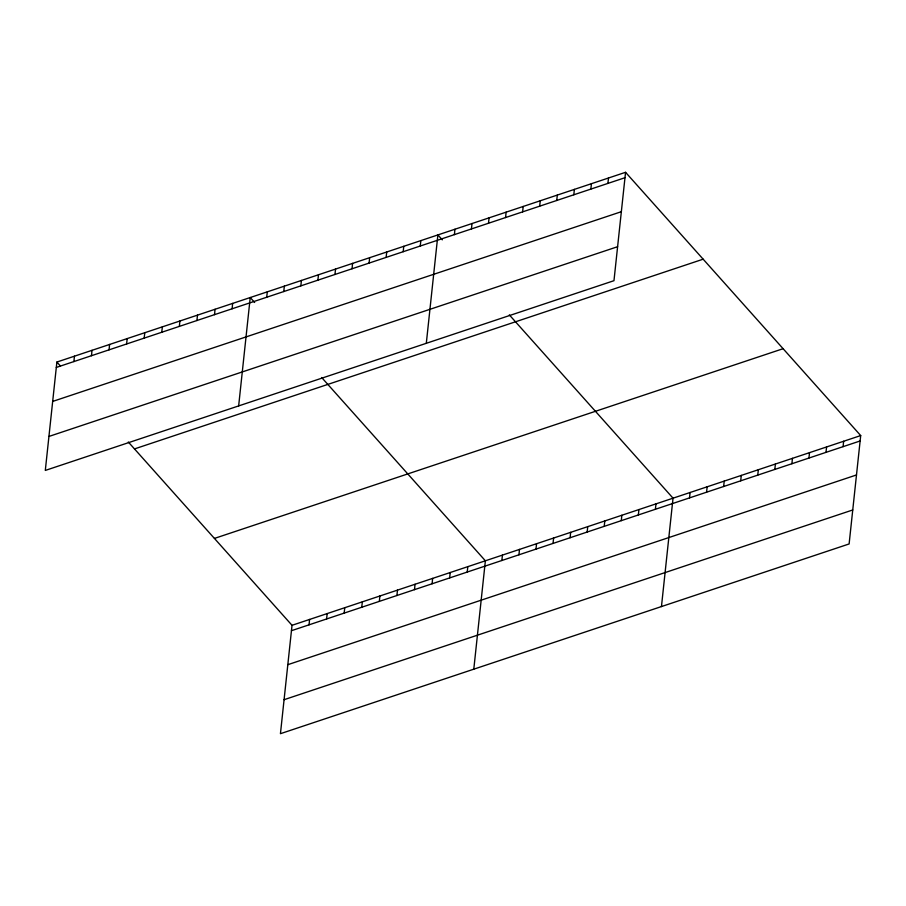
<?xml version="1.0" encoding="UTF-8"?>
<svg xmlns="http://www.w3.org/2000/svg" width="906" height="906" viewBox="0 0 906 906"><rect width="100%" height="100%" fill="white"/><g stroke="black" fill="none" stroke-linecap="round" stroke-linejoin="round"><path stroke-width="1.36" d="M56.885 362.049L45.3 470.429L613.974 280.69L625.559 172.31L56.885 362.049L60.408 365.99M73.884 361.585L74.462 356.183M91.461 355.718L92.038 350.316M109.037 349.852L109.615 344.45M126.614 343.986L127.191 338.584M144.19 338.119L144.767 332.717M161.766 332.253L162.344 326.851M179.343 326.387L179.92 320.996M196.919 320.531L197.497 315.129M214.507 314.665L215.073 309.263M232.083 308.799L232.661 303.397M238.652 405.922L250.237 297.53L254.643 302.468M266.715 297.236L267.293 291.845M283.771 291.551L284.348 286.149M300.837 285.854L301.415 280.452M317.893 280.169L318.47 274.767M128.312 442.003L292.026 625.31L280.441 733.69L849.115 543.951L860.7 435.571L625.559 172.31M334.96 274.473L335.537 269.071M309.025 624.834L309.603 619.444M352.015 268.776L352.593 263.386M326.602 618.979L327.179 613.577M369.082 263.091L369.659 257.689M344.178 613.113L344.756 607.711M386.137 257.395L386.715 251.993M361.754 607.247L362.332 601.844M403.193 251.709L403.77 246.307M379.331 601.38L379.908 595.978M420.259 246.013L420.837 240.611M396.907 595.514L397.485 590.112M426.307 343.306L437.892 234.914L442.309 239.852M414.484 589.647L415.061 584.257M454.382 234.631L454.959 229.229M432.071 583.792L432.649 578.39M471.437 228.935L472.015 223.533M449.648 577.926L450.225 572.524M488.504 223.238L489.081 217.848M467.224 572.06L467.802 566.658M505.559 217.553L506.137 212.151M473.793 669.183L485.378 560.791L321.653 377.496M522.615 211.857L523.192 206.455M501.856 560.497L502.434 555.106M539.682 206.172L540.259 200.77M556.737 200.475L557.315 195.073M518.923 554.812L519.5 549.41M535.978 549.115L536.556 543.713M573.804 194.779L574.381 189.388M553.034 543.43L553.611 538.028M590.859 189.094L591.437 183.691M607.915 183.397L608.492 177.995M570.101 537.734L570.678 532.332M587.156 532.037L587.734 526.646M604.223 526.352L604.8 520.95M621.278 520.656L621.856 515.254M638.345 514.97L638.923 509.568M655.4 509.274L655.978 503.872M661.459 606.567L673.033 498.175L509.319 314.88M689.523 497.892L690.1 492.49M706.578 492.196L707.156 486.794M723.645 486.499L724.222 481.109M740.7 480.814L741.278 475.412M757.767 475.118L758.333 469.716M774.823 469.433L775.4 464.031M791.878 463.736L792.456 458.334M808.945 458.04L809.522 452.649M826 452.354L826.578 446.952M843.067 446.658L843.645 441.256M56.308 367.44L624.981 177.712M52.673 401.426L621.346 211.698M48.935 436.443L617.609 246.704M134.484 448.923L703.158 259.184M214.428 538.424L783.101 348.697M292.026 625.31L860.7 435.571M291.449 630.701L860.122 440.973M287.814 664.687L856.487 474.959M284.076 699.704L852.75 509.965"/></g></svg>
